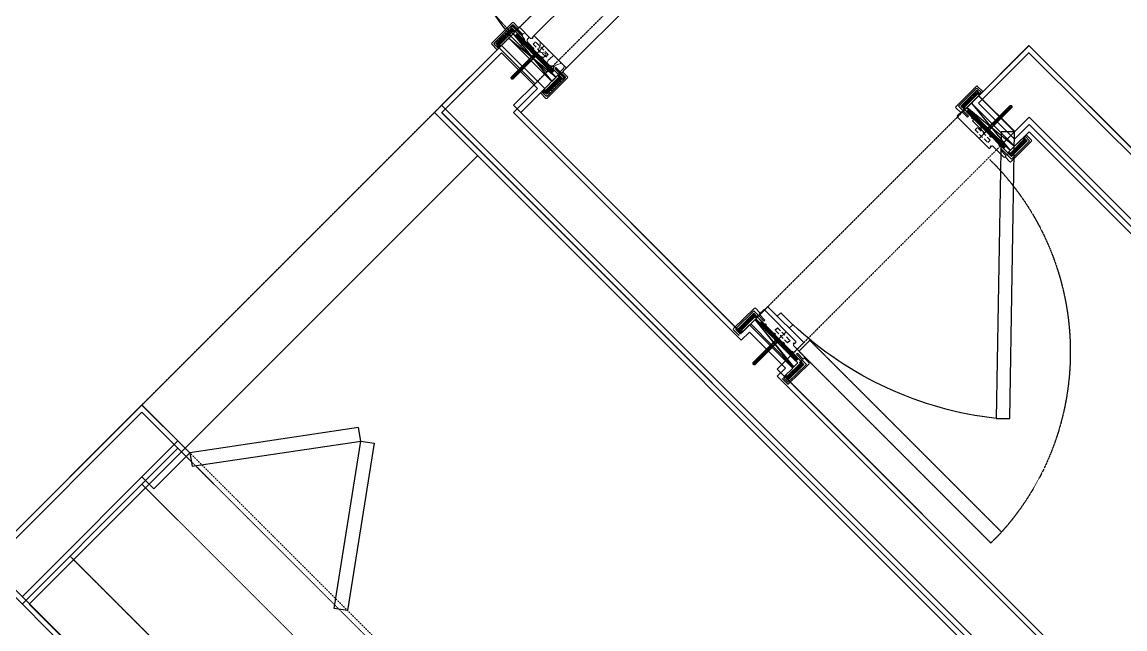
# Model space of a CAD drawing. Header units: millimetres. Extents: x 186805 to 449048, y 2167 to 51540.
# Drawn here: x 255569 to 258821, y 34432 to 36222 of the extents above; entities that cross this region are included whole.
import ezdxf

# ---------------------------------------------------------------- set-up
doc = ezdxf.new("R2010")
doc.units = ezdxf.units.MM
for name, pattern in [('BD$0$DASHDOT2', [0.5, 0.25, -0.125, 0, -0.125]), ('BD$0$HIDDEN', [0.375, 0.25, -0.125]), ('DASHDOT2', [0.5, 0.25, -0.125, 0, -0.125]), ('HIDDEN', [0.375, 0.25, -0.125]), ('HIDDEN2', [0.1875, 0.125, -0.0625]), ('XR-BAS2-BLOCK-A$0$DASHDOT2', [0.5, 0.25, -0.125, 0, -0.125])]:
    doc.linetypes.add(name, pattern=pattern)
doc.layers.get('0').update_dxf_attribs({"linetype": 'CONTINUOUS'})
for name, color, linetype, lineweight in [('0-60x60-C', 3, 'CONTINUOUS', 13), ('0-AKL-P1 TILES', 8, 'CONTINUOUS', 13), ('0-akl-plasterline', 9, 'CONTINUOUS', 13), ('3117.NEW ID XR$0$BB$0$a-conc', 6, 'CONTINUOUS', 30), ('3117.NEW ID XR$0$BD$0$a-conc', 6, 'CONTINUOUS', 30), ('ARCHITRAVE', 2, 'CONTINUOUS', 13), ('BD$0$a-door', 8, 'CONTINUOUS', 9), ('BD$0$A-EQPM_ABOVE', 8, 'BD$0$DASHDOT2', 5), ('BD$0$A-SILL', 8, 'CONTINUOUS', 5), ('BD$0$a-wall', 8, 'CONTINUOUS', 30), ('Cabinet', 2, 'CONTINUOUS', 5), ('Countertop', 3, 'CONTINUOUS', 13), ('LINE 1 P1', 1, 'CONTINUOUS', 13), ('wall', 4, 'CONTINUOUS', 25)]:
    doc.layers.add(name, color=color, linetype=linetype, lineweight=lineweight)
for name, color, linetype in [('3117.NEW ID XR$0$a-conc', 140, 'CONTINUOUS'), ('A-ABOV', 1, 'HIDDEN2'), ('A-ABOVE DOOR', 1, 'HIDDEN2'), ('A-CONC-BLDG', 6, 'CONTINUOUS'), ('a-door', 4, 'CONTINUOUS'), ('A-EQPM_ABOVE', 1, 'DASHDOT2'), ('a-wall', 140, 'CONTINUOUS'), ('BB$0$DOOR', 9, 'HIDDEN'), ('HATCH', 8, 'CONTINUOUS'), ('STEEL', 8, 'CONTINUOUS'), ('XR-BAS2-BLOCK-A$0$A-EQPM_ABOVE', 1, 'XR-BAS2-BLOCK-A$0$DASHDOT2'), ('XR-BAS2-BLOCK-B$1$a-wall', 7, 'CONTINUOUS'), ('XR-GRD-BLOCKA$1$a-door', 3, 'CONTINUOUS'), ('XR-GRD-BLOCKA$1$a-wall', 7, 'CONTINUOUS')]:
    doc.layers.add(name, color=color, linetype=linetype)

# ---------------------------------------------------------------- blocks, each defined once
blk = doc.blocks.new('A$C7C4A1575')
at = {"layer": 'A-ABOV', "color": 8}
for p, q in [((26307.3, 15556), (25423.4, 16439.8)), ((27997.3, 15633.7), (27339.7, 16291.4)), ((27891.2, 15527.7), (27233.6, 16185.3)), ((27311.4, 14764), (26583.1, 15492.3)), ((27205.3, 14657.9), (26477, 15386.3))]:
    blk.add_line(p, q, dxfattribs=at)
at = {"layer": 'A-ABOVE DOOR', "color": 8}
for p, q in [((27368, 18384.4), (25529.5, 16545.9)), ((27997.3, 15633.7), (27339.7, 16291.4)), ((27311.4, 14764), (26583.1, 15492.3)), ((26477, 15386.3), (27205.3, 14657.9))]:
    blk.add_line(p, q, dxfattribs=at)
at = {"layer": 'A-CONC-BLDG', "color": 8}
blk.add_lwpolyline([(24963.8, 16899.5), (24681, 17182.3), (25388.1, 17889.4), (25670.9, 17606.6)], close=True, dxfattribs=at)
at = {"layer": 'a-door', "color": 8}
for p, q in [((26617.2, 15458.2), (26583.1, 15492.3)), ((26511.2, 15352.1), (26617.2, 15458.2)), ((26511.2, 15352.1), (26477, 15386.3))]:
    blk.add_line(p, q, dxfattribs=at)
at = {"layer": 'a-door', "color": 8, "lineweight": -3}
for points in [[(26029.8, 17046.2), (25990.3, 17039.9), (26068.5, 16546.1), (26108, 16552.3)], [(25458.8, 16687.3), (25423.4, 16652), (25529.5, 16545.9), (25564.9, 16581.3)], [(25564.9, 16581.3), (25571.1, 16620.8), (26068.5, 16546.1), (26062.2, 16506.6)], [(27997.1, 15634), (27957.1, 15634), (27942.8, 16479.6), (27982.8, 16479.6)], [(27375, 16256), (27339.7, 16291.4), (27233.6, 16185.3), (27269, 16149.9)], [(27961.7, 15669.3), (27997.1, 15634), (27891, 15527.9), (27855.6, 15563.3)], [(27919.3, 15626.9), (27908.7, 15637.5), (27873.3, 15602.2), (27883.9, 15591.6)], [(26574.8, 15415.7), (26585.4, 15405.1), (26550.1, 15369.8), (26539.4, 15380.4)]]:
    blk.add_lwpolyline(points, close=True, dxfattribs=at)
blk.add_lwpolyline([(27332.6, 16213.6), (27343.2, 16203), (27307.9, 16167.6), (27297.3, 16178.2)], dxfattribs=at)
blk.add_arc((28060.4, 15436.7), 1049.5, 96.4313, 133.1032, dxfattribs=at)
at = {"layer": 'a-door', "color": 8}
blk.add_arc((27297.7, 14717.9), 1010.4, 141.1209, 220.8626, dxfattribs=at)
at = {"layer": 'a-wall', "color": 8}
for p, q in [((28251.9, 17500.5), (26307.3, 15556)), ((28357.9, 17394.4), (27297.3, 16333.8)), ((25069.9, 17005.5), (25529.5, 16545.9)), ((25423.4, 16439.8), (24963.8, 16899.5)), ((25529.5, 16545.9), (25423.4, 16439.8)), ((27297.3, 16333.8), (27339.7, 16291.4)), ((27339.7, 16291.4), (27233.6, 16185.3)), ((27191.2, 16227.7), (26519.4, 15556)), ((27191.2, 16227.7), (27233.6, 16185.3)), ((28640.8, 16192.4), (28039.7, 15591.3)), ((28817.1, 16157.8), (28039.1, 15379.8)), ((27997.3, 15633.7), (27891.2, 15527.7)), ((27997.3, 15633.7), (28039.7, 15591.3)), ((26307.3, 15556), (26477, 15386.3)), ((26583.1, 15492.3), (26519.4, 15556)), ((28039.7, 15379.2), (27891.2, 15527.7)), ((26583.1, 15492.3), (26477, 15386.3))]:
    blk.add_line(p, q, dxfattribs=at)
blk = doc.blocks.new('A$C32DD6ECA')
at = {"layer": '0-60x60-C', "color": 16, "xscale": 0.04183124983683228, "yscale": 0.04183124983683228, "zscale": 0.04183124983683228, "rotation": 180}
blk.add_blockref('A$C7C4A1575', (4397.08, 2202.64), dxfattribs=at)
blk = doc.blocks.new('A$C01635C6B')
at = {"layer": 'LINE 1 P1'}
blk.add_lwpolyline([(172.9, 5969.9), (572.9, 5969.9), (572.9, 4969.7), (172.9, 4969.7)], close=True, dxfattribs=at)
blk = doc.blocks.new('AR 80')
at = {"layer": 'HATCH'}
h = blk.add_hatch(dxfattribs=at)
h.set_pattern_fill('ANSI31', color=256, scale=10, style=0)
h.set_pattern_definition([(45, (-12340.925, 32530.051), (-0.883883476, 0.883883476), [])])
h.paths.add_polyline_path([(4, 38, 0.414214), (2, 40), (0, 40), (0, 0), (4, 0)])
at = {"color": 8, "lineweight": 0}
for p, q in [((-68, 22), (-68, 35)), ((-65, 25), (-65, 35)), ((-62, 25), (-62, 35)), ((-59, 25), (-59, 35)), ((-56, 25), (-56, 35)), ((-53, 25), (-53, 35)), ((-50, 25), (-50, 35)), ((-47, 25), (-47, 35)), ((-44, 25), (-44, 35)), ((-41, 25), (-41, 35)), ((-38, 25), (-38, 35)), ((-35, 25), (-35, 35)), ((-32, 25), (-32, 35)), ((-29, 25), (-29, 35)), ((-26, 25), (-26, 35)), ((-23, 25), (-23, 35)), ((-20, 25), (-20, 35)), ((-17, 25), (-17, 35)), ((-14, 25), (-14, 35)), ((-11, 25), (-11, 35)), ((-8, 22), (-8, 35))]:
    blk.add_line(p, q, dxfattribs=at)
for points in [[(-76, 37.1), (-74.7, 38.3), (-72, 39.1), (-69.7, 40)], [(-54.9, 35), (-54.4, 37.7), (-50.8, 38.9), (-47.7, 40)], [(-48.5, 35), (-48, 37.7), (-44.4, 38.9), (-41.3, 40)], [(-40.5, 35), (-39.9, 37.7), (-36.4, 38.9), (-33.3, 40)], [(-31.9, 35), (-31.4, 37.7), (-27.8, 38.9), (-24.8, 40)], [(-24.8, 35), (-24.2, 37.7), (-20.7, 38.9), (-17.6, 40)], [(-18.2, 35), (-17.1, 37.4), (-13.7, 38.7), (-10.9, 40)], [(-9.1, 35), (-7.8, 37.1), (-4.1, 37.5), (0, 38)]]:
    blk.add_open_spline(points, degree=3, dxfattribs=at)
for points, knots in [([(-66.3, 35), (-66.3, 35.4), (-66, 37.6), (-64.2, 38.9), (-62.7, 40)], [16.853998, 16.853998, 16.853998, 16.853998, 17.952207, 23.173431, 23.173431, 23.173431, 23.173431]), ([(-59.6, 35), (-59.7, 35.2), (-60.3, 36.4), (-62.6, 39.2), (-58.5, 39.7), (-55.6, 40)], [12.972853, 12.972853, 12.972853, 12.972853, 13.668774, 16.268313, 22.1908, 22.1908, 22.1908, 22.1908]), ([(-76, 26.2), (-75.6, 26.5), (-74.7, 27.4), (-75.2, 29.2), (-75.8, 30.2), (-76, 30.5)], [6.729778, 6.729778, 6.729778, 6.729778, 8.215768, 10.688327, 11.549207, 11.549207, 11.549207, 11.549207]), ([(-74.9, 22), (-74.2, 24.5), (-73.4, 27.1), (-71.1, 28.2), (-71, 28.3)], [0, 0, 0, 0, 7.053165, 7.433194, 7.433194, 7.433194, 7.433194])]:
    blk.add_open_spline(points, degree=3, knots=knots, dxfattribs=at)
at = {"layer": 'ARCHITRAVE'}
for p, q in [((-76, 38), (-76, 22)), ((0, 40), (-74, 40)), ((-71, 22), (-71, 35)), ((-71, 35), (-5, 35)), ((-5, 35), (-5, 22)), ((-5, 22), (-5, 35)), ((0, 22), (0, 40)), ((-76, 22), (-66, 22)), ((-66, 22), (-66, 25)), ((-66, 25), (-10, 25)), ((-10, 25), (-10, 22)), ((-10, 22), (0, 22))]:
    blk.add_line(p, q, dxfattribs=at)
blk.add_lwpolyline([(0, 0), (4, 0), (4, 38, 0.414214), (2, 40), (0, 40)], format="xyb", close=True, dxfattribs=at)
blk.add_arc((-74, 38), 2, 90, 180, dxfattribs=at)
blk = doc.blocks.new('MB')
at = {"layer": 'STEEL'}
h = blk.add_hatch(dxfattribs=at)
h.set_pattern_fill('ANSI37', color=256, scale=20, style=0)
h.set_pattern_definition([(45, (-676.0703, -119.304), (-1.767767, 1.767767), []), (135, (-676.0703, -119.304), (-1.767767, -1.767767), [])])
edge = h.paths.add_edge_path()
edge.add_arc((2.5, 18.4), 2.5, 0, 180)
edge.add_arc((2.5, 18.4), 2.5, 0, 180, ccw=False)
edge = h.paths.add_edge_path()
edge.add_arc((2.5, -18.4), 2.5, 180, 360)
edge.add_line((5, 18.4), (5, -18.4))
edge.add_line((0, 18.4), (0, -18.4))
for p, q in [((0, 18.4), (0, -18.4)), ((5, 18.4), (5, -18.4))]:
    blk.add_line(p, q, dxfattribs=at)
for centre, start, end in [((2.5, 18.4), 0, 180), ((2.5, 18.4), 0, 180), ((2.5, -18.4), 180, 0)]:
    blk.add_arc(centre, 2.5, start, end, dxfattribs=at)
blk = doc.blocks.new('WP.2')
at = {"lineweight": 0}
h = blk.add_hatch(dxfattribs=at)
h.set_pattern_fill('LINE', color=8, scale=25, angle=90, style=0)
h.set_pattern_definition([(270, (1452.1806, -38810.5845), (3.125, -6e-16), [])])
h.paths.add_polyline_path([(18.4, 2.1), (18.4, -1.9), (67.5, -1.9), (67.5, 2.1)])
h = blk.add_hatch(dxfattribs=at)
h.set_pattern_fill('LINE', color=8, scale=25, angle=90, style=0)
h.set_pattern_definition([(270, (1477.088, -38810.5845), (3.125, -6e-16), [])])
h.paths.add_polyline_path([(43.3, 2.1), (43.3, -1.9), (92.4, -1.9), (92.4, 2.1)])
for p, q in [((-4.5, 4.5), (-4.5, -4.5)), ((-3.3, 4.5), (-4.5, 4.5)), ((-1, 6.5), (-2.3, 6.5)), ((-2.3, 6.5), (-2.3, -6.5)), ((-2.3, -3.5), (-2.3, 3.5)), ((0, -5.5), (0, 5.5)), ((94.6, 4), (0, 4)), ((94.6, 4), (96.6, 2)), ((96.6, -2), (96.6, 2)), ((-3.3, -4.5), (-4.5, -4.5)), ((-1, -6.5), (-2.3, -6.5)), ((94.6, -4), (0, -4)), ((96.6, -2), (94.6, -4))]:
    blk.add_line(p, q)
at = {"color": 8, "lineweight": 0}
for p, q in [((90.4, 2.1), (-2.3, 2.1)), ((7, -1.9), (7, 2.1)), ((18.4, -1.9), (18.4, 2.1)), ((96.3, 0.1), (90.4, 2.1)), ((96.3, 0.1), (90.4, -1.9)), ((90.4, -1.9), (-2.3, -1.9))]:
    blk.add_line(p, q, dxfattribs=at)
for centre, start, end in [((-3.3, 3.5), 0, 90), ((-1, 5.5), 0, 90), ((-3.3, -3.5), 270, 0), ((-1, -5.5), 270, 0)]:
    blk.add_arc(centre, 1, start, end)
blk = doc.blocks.new('FR 185')
at = {"layer": 'ARCHITRAVE'}
for p, q in [((0, 152), (0, 185)), ((0, 185), (5, 185)), ((5, 185), (5, 161)), ((9, 161), (9, 185)), ((9, 185), (15, 185)), ((17, 183), (17, 137)), ((2.5, 152), (0, 152)), ((0, 114), (0, 147)), ((0, 147), (2.5, 147)), ((2.5, 147), (2.5, 152)), ((5, 161), (9, 161)), ((19, 135), (20.8, 135)), ((20.8, 135), (20.8, 134)), ((20.8, 134), (20.8, 132)), ((22.9, 132), (20.8, 132)), ((22.9, 135), (22.9, 133)), ((22.9, 135), (28, 135)), ((22.9, 133), (22.9, 132)), ((30, 133), (30, 2)), ((2.5, 114), (0, 114)), ((0, 76), (0, 109)), ((0, 109), (2.5, 109)), ((2.5, 109), (2.5, 114)), ((0, 92.5), (30, 92.5)), ((2.5, 76), (0, 76)), ((0, 38), (0, 71)), ((0, 71), (2.5, 71)), ((2.5, 71), (2.5, 76)), ((2.5, 38), (0, 38)), ((0, 33), (2.5, 33)), ((0, 0), (0, 33)), ((2.5, 33), (2.5, 38)), ((5, 0), (0, 0)), ((9, 24), (5, 24)), ((5, 24), (5, 0)), ((9, 0), (9, 24)), ((28, 0), (9, 0))]:
    blk.add_line(p, q, dxfattribs=at)
for centre, start, end in [((15, 183), 0, 90), ((19, 137), 180, 270), ((28, 133), 0, 90), ((28, 2), 270, 0)]:
    blk.add_arc(centre, 2, start, end, dxfattribs=at)
at = {"layer": 'HATCH', "linetype": 'HIDDEN', "ltscale": 50}
blk.add_lwpolyline([(10, 66), (20, 66), (20, 119), (10, 119)], close=True, dxfattribs=at)
at = {"layer": 'HATCH', "color": 8, "lineweight": 0}
for points, knots in [([(0.2, 169), (1.5, 169.2), (4.3, 169.8), (4.8, 173), (5, 174.9)], [16.677849, 16.677849, 16.677849, 16.677849, 20.444591, 25.674476, 25.674476, 25.674476, 25.674476]), ([(1.7, 114), (3, 123.9), (2.3, 138.9), (6.5, 141.6), (17, 142.3)], [21.11247, 21.11247, 21.11247, 21.11247, 29.282517, 36.516734, 36.516734, 36.516734, 36.516734]), ([(2.5, 147.6), (3.4, 149.3), (3.6, 154.4), (4.9, 160.3), (5.5, 161)], [24.448282, 24.448282, 24.448282, 24.448282, 29.282517, 31.771123, 31.771123, 31.771123, 31.771123]), ([(0, 69.9), (5.2, 69.9), (27, 69.3), (1.2, 89.9), (10.3, 97.7), (23.8, 101.8), (30, 108.9)], [17.582384, 17.582384, 17.582384, 17.582384, 24.42839, 39.116387, 51.192819, 58.056181, 58.056181, 58.056181, 58.056181]), ([(30, 67.9), (29.1, 70.3), (27.7, 74.6), (29.1, 77.9), (30, 79.2)], [45.966035, 45.966035, 45.966035, 45.966035, 52.580466, 57.160135, 57.160135, 57.160135, 57.160135]), ([(0, 50.4), (2, 52.3), (7.3, 56.3), (24.4, 52.6), (30, 53.6)], [3.517357, 3.517357, 3.517357, 3.517357, 11.518318, 23.39652, 23.39652, 23.39652, 23.39652]), ([(0, 22.8), (1.4, 24), (6.3, 35.7), (24.6, 19.7), (29.3, 23.3), (30, 24.2)], [3.647377, 3.647377, 3.647377, 3.647377, 8.750932, 20.979392, 23.961522, 23.961522, 23.961522, 23.961522]), ([(0, 2.4), (0.5, 3), (1.6, 3.9), (3.8, 4.4), (5, 4.5)], [7.717154, 7.717154, 7.717154, 7.717154, 10.30222, 12.466442, 12.466442, 12.466442, 12.466442]), ([(9, 4.7), (14.5, 4.9), (26.1, 4.4), (29.1, 9), (30, 11.1)], [14.688506, 14.688506, 14.688506, 14.688506, 23.088852, 29.1522, 29.1522, 29.1522, 29.1522])]:
    blk.add_open_spline(points, degree=3, knots=knots, dxfattribs=at)
for points in [[(9, 181.8), (10.4, 182.4), (14.3, 182.8), (17, 183.2)], [(0, 145.1), (0.9, 145.7), (1.6, 146.3), (2.1, 147)], [(9, 162.2), (10.9, 162.2), (13.4, 161.7), (17, 160.5)]]:
    blk.add_open_spline(points, degree=3, dxfattribs=at)
blk = doc.blocks.new('A$C5C977968')
at = {"lineweight": 0}
h = blk.add_hatch(dxfattribs=at)
h.set_pattern_fill('LINE', color=256, scale=25, angle=225, style=0)
h.set_pattern_definition([(45, (34610.1667, 34930.414), (-2.2097087, 2.2097087), [])])
h.paths.add_polyline_path([(8179.3, 6471.9), (8182.1, 6474.7), (8147.4, 6509.4), (8144.6, 6506.6)])
h = blk.add_hatch(dxfattribs=at)
h.set_pattern_fill('LINE', color=256, scale=25, angle=225, style=0)
h.set_pattern_definition([(45, (34627.779, 34912.8018), (-2.2097087, 2.2097087), [])])
h.paths.add_polyline_path([(8196.9, 6454.3), (8199.8, 6457.1), (8165, 6491.8), (8162.2, 6489)])
h = blk.add_hatch(dxfattribs=at)
h.set_pattern_fill('LINE', color=256, scale=25, angle=90, style=0)
h.set_pattern_definition([(45, (37307.262, 32233.3188), (2.2097087, -2.2097087), [])])
h.paths.add_polyline_path([(8848.7, 5802.5), (8851.6, 5805.3), (8886.3, 5770.6), (8883.5, 5767.7)])
h = blk.add_hatch(dxfattribs=at)
h.set_pattern_fill('LINE', color=256, scale=25, angle=90, style=0)
h.set_pattern_definition([(45, (37324.8742, 32215.7065), (2.2097087, -2.2097087), [])])
h.paths.add_polyline_path([(8866.3, 5784.8), (8869.2, 5787.7), (8903.9, 5752.9), (8901.1, 5750.1)])
at = {"layer": 'HATCH'}
h = blk.add_hatch(dxfattribs=at)
h.set_pattern_fill('ANSI31', color=256, scale=20, angle=-45, style=0)
h.set_pattern_definition([(5e-10, (-51510.4865, 48336.3973), (-2e-11, 2.5), [])])
h.paths.add_polyline_path([(9537.2, 6646.5, -0.993849), (9533.6, 6650), (9559.7, 6676.1, -0.993849), (9563.3, 6672.6), (9608.2, 6717.5), (9601.1, 6724.6), (9585.2, 6708.7), (9492.2, 6615.7), (9499.3, 6608.6)])
at = {"layer": 'STEEL'}
h = blk.add_hatch(dxfattribs=at)
h.set_pattern_fill('ANSI37', color=256, scale=20, angle=-45, style=0)
h.set_pattern_definition([(5e-10, (7648.9583, 6836.3958), (-2e-11, 2.5), []), (90, (7648.9583, 6836.3958), (-2.5, -2e-11), [])])
edge = h.paths.add_edge_path()
edge.add_arc((8226.2, 6454), 2.5, -45, 135)
edge.add_arc((8226.2, 6454), 2.5, -45, 135, ccw=False)
edge = h.paths.add_edge_path()
edge.add_arc((8200.1, 6427.9), 2.5, 135, 315)
edge.add_line((8227.9, 6452.2), (8201.9, 6426.1))
edge.add_line((8224.4, 6455.7), (8198.3, 6429.7))
h = blk.add_hatch(dxfattribs=at)
h.set_pattern_fill('ANSI37', color=256, scale=20, style=0)
h.set_pattern_definition([(90, (9230.856, 5254.4982), (2.5, 2e-11), []), (5e-10, (9230.856, 5254.4982), (2e-11, -2.5), [])])
edge = h.paths.add_edge_path()
edge.add_ellipse((8848.4, 5831.7), major_axis=(1.77, 1.77), ratio=1, start_angle=-90, end_angle=90, ccw=False)
edge.add_ellipse((8848.4, 5831.7), major_axis=(1.77, 1.77), ratio=1, start_angle=270, end_angle=450)
edge = h.paths.add_edge_path()
edge.add_ellipse((8822.4, 5805.7), major_axis=(1.77, 1.77), ratio=1, start_angle=90, end_angle=270, ccw=False)
edge.add_line((8846.7, 5833.5), (8820.6, 5807.4))
edge.add_line((8850.2, 5829.9), (8824.1, 5803.9))
at = {"lineweight": 0}
for p, q in [((8239.3, 6545.6), (8248.5, 6554.8)), ((8243.6, 6545.6), (8250.7, 6552.6)), ((8245.7, 6543.4), (8252.8, 6550.5)), ((8247.8, 6541.3), (8254.9, 6548.4)), ((8250, 6539.2), (8257, 6546.3)), ((8252.1, 6537.1), (8259.1, 6544.1)), ((8254.2, 6535), (8261.3, 6542)), ((8256.3, 6532.8), (8263.4, 6539.9)), ((8143.2, 6510.8), (8148.9, 6508)), ((8143.2, 6510.8), (8146, 6505.2)), ((8148.9, 6508), (8214.4, 6442.5)), ((8258.4, 6530.7), (8265.5, 6537.8)), ((8260.6, 6528.6), (8267.6, 6535.7)), ((8262.7, 6526.5), (8269.7, 6533.5)), ((8264.8, 6524.3), (8271.9, 6531.4)), ((8266.9, 6522.2), (8274, 6529.3)), ((8269, 6520.1), (8276.1, 6527.2)), ((8271.2, 6518), (8278.2, 6525)), ((8273.3, 6515.9), (8280.3, 6522.9)), ((8275.4, 6513.7), (8282.5, 6520.8)), ((8277.5, 6511.6), (8284.6, 6518.7)), ((8279.6, 6509.5), (8286.7, 6516.6)), ((8281.8, 6507.4), (8288.8, 6514.4)), ((8281.8, 6503.1), (8291, 6512.3)), ((8146, 6505.2), (8211.5, 6439.7)), ((8199.8, 6457.1), (8196.9, 6454.3)), ((8207.8, 6449), (8205, 6446.2)), ((8108.5, 6414.8), (8099.3, 6405.6)), ((8108.5, 6410.6), (8101.4, 6403.5)), ((8110.6, 6408.5), (8103.5, 6401.4)), ((8112.7, 6406.3), (8105.6, 6399.3)), ((8114.8, 6404.2), (8107.8, 6397.1)), ((8116.9, 6402.1), (8109.9, 6395)), ((8119.1, 6400), (8112, 6392.9)), ((8121.2, 6397.8), (8114.1, 6390.8)), ((8123.3, 6395.7), (8116.2, 6388.6)), ((8125.4, 6393.6), (8118.4, 6386.5)), ((8127.5, 6391.5), (8120.5, 6384.4)), ((8129.7, 6389.3), (8122.6, 6382.3)), ((8131.8, 6387.2), (8124.7, 6380.2)), ((8133.9, 6385.1), (8126.8, 6378)), ((8136, 6383), (8129, 6375.9)), ((8138.2, 6380.9), (8131.1, 6373.8)), ((8140.3, 6378.7), (8133.2, 6371.7)), ((8142.4, 6376.6), (8135.3, 6369.5)), ((8144.5, 6374.5), (8137.4, 6367.4)), ((8146.6, 6372.4), (8139.6, 6365.3)), ((8150.9, 6372.4), (8141.7, 6363.2)), ((8896.9, 5887.7), (8906, 5897)), ((8901.1, 5887.7), (8908.1, 5894.9)), ((8903.3, 5885.6), (8910.3, 5892.8)), ((8905.4, 5883.5), (8912.4, 5890.7)), ((8907.5, 5881.4), (8914.6, 5888.5)), ((8909.7, 5879.3), (8916.7, 5886.4)), ((8911.8, 5877.2), (8918.8, 5884.3)), ((8914, 5875.1), (8921, 5882.2)), ((8916.1, 5873), (8923.1, 5880.1)), ((8918.2, 5870.9), (8925.3, 5878)), ((8920.4, 5868.8), (8927.4, 5875.9)), ((8922.5, 5866.7), (8929.5, 5873.8)), ((8924.7, 5864.6), (8931.7, 5871.7)), ((8926.8, 5862.5), (8933.8, 5869.6)), ((8928.9, 5860.4), (8936, 5867.5)), ((8931.1, 5858.3), (8938.1, 5865.4)), ((8933.2, 5856.2), (8940.2, 5863.3)), ((8935.4, 5854.1), (8942.4, 5861.2)), ((8937.5, 5852), (8944.5, 5859.1)), ((8939.6, 5849.9), (8946.7, 5857)), ((8939.7, 5845.6), (8948.8, 5854.9)), ((8899.6, 5751.6), (8834.1, 5817.1)), ((8902.4, 5754.4), (8837, 5819.9)), ((8843.5, 5813.4), (8840.6, 5810.5)), ((8851.6, 5805.3), (8848.7, 5802.5)), ((8767.2, 5755.7), (8758.1, 5746.5)), ((8767.3, 5751.5), (8760.3, 5744.4)), ((8769.4, 5749.4), (8762.4, 5742.2)), ((8771.5, 5747.3), (8764.5, 5740.1)), ((8773.7, 5745.2), (8766.7, 5738)), ((8775.8, 5743.1), (8768.8, 5735.9)), ((8778, 5741), (8771, 5733.8)), ((8780.1, 5738.9), (8773.1, 5731.7)), ((8782.2, 5736.8), (8775.2, 5729.6)), ((8784.4, 5734.7), (8777.4, 5727.5)), ((8786.5, 5732.6), (8779.5, 5725.4)), ((8788.7, 5730.5), (8781.7, 5723.3)), ((8790.8, 5728.4), (8783.8, 5721.2)), ((8792.9, 5726.3), (8785.9, 5719.1)), ((8905.2, 5748.8), (8899.6, 5751.6)), ((8905.2, 5748.8), (8902.4, 5754.4)), ((8795.1, 5724.2), (8788.1, 5717)), ((8797.2, 5722), (8790.2, 5714.9)), ((8799.4, 5719.9), (8792.4, 5712.8)), ((8801.5, 5717.8), (8794.5, 5710.7)), ((8803.6, 5715.7), (8796.6, 5708.6)), ((8805.8, 5713.6), (8798.8, 5706.5)), ((8810, 5713.7), (8800.9, 5704.4))]:
    blk.add_line(p, q, dxfattribs=at)
for p, q in [((8144.5, 6512.4), (8141.7, 6509.6)), ((8141.7, 6506.8), (8141.7, 6509.6)), ((8141.7, 6506.8), (8208.6, 6439.9)), ((8144.5, 6512.4), (8147.4, 6512.4)), ((8147.4, 6512.4), (8214.2, 6445.6)), ((8215.3, 6446.6), (8207.5, 6438.8)), ((8208.4, 6436.5), (8217.6, 6445.7)), ((8215.5, 6443.6), (8210.5, 6438.7)), ((8211.4, 6436.3), (8217.8, 6442.7)), ((8216.7, 6446.6), (8217.6, 6445.7)), ((8216.9, 6443.6), (8217.8, 6442.7)), ((8207.5, 6437.4), (8208.4, 6436.5)), ((8210.5, 6437.2), (8211.4, 6436.3)), ((8830.8, 5817), (8837.2, 5823.3)), ((8831, 5813.9), (8840.2, 5823.1)), ((8838.1, 5822.4), (8837.2, 5823.3)), ((8841.1, 5822.2), (8840.2, 5823.1)), ((8831.7, 5816.1), (8830.8, 5817)), ((8831.9, 5813), (8831, 5813.9)), ((8838.1, 5821), (8833.1, 5816.1)), ((8841.1, 5820.8), (8833.3, 5813)), ((8901.2, 5747.3), (8834.4, 5814.1)), ((8906.9, 5752.9), (8840, 5819.8)), ((8901.2, 5747.3), (8904, 5747.3)), ((8906.9, 5750.1), (8904, 5747.3)), ((8906.9, 5750.1), (8906.9, 5752.9))]:
    blk.add_line(p, q)
for centre, start, end in [((8216, 6445.9), 45, 135), ((8216.2, 6442.9), 45, 135), ((8208.2, 6438.1), 135, 225), ((8211.2, 6437.9), 135, 225), ((8837.4, 5821.7), 315, 45), ((8832.4, 5816.8), 225, 315), ((8832.6, 5813.8), 225, 315), ((8840.4, 5821.5), 315, 45)]:
    blk.add_arc(centre, 1, start, end)
at = {"layer": '0-akl-plasterline'}
for p, q in [((7292.6, 5890.5), (8092.3, 6688.8)), ((8092.3, 6688.8), (8262.3, 6519.1)), ((9520.5, 6562), (9647.8, 6689.2)), ((9520.5, 6562), (9647.6, 6689)), ((9845.6, 6491), (9647.6, 6689)), ((9680.3, 6656.7), (9647.8, 6689.2)), ((9591.2, 6491.2), (9520.5, 6562)), ((9520.5, 6562), (9553, 6529.4)), ((8262.3, 6519.1), (8135, 6391.8)), ((9845.6, 6491), (7901.2, 4546.7)), ((8940.7, 5840.7), (9591.2, 6491.2)), ((8092.2, 6434.7), (7512.2, 5854.7)), ((8135, 6391.8), (8092.2, 6434.7)), ((8789.1, 5737.7), (8916.4, 5865)), ((8940.7, 5840.7), (8916.4, 5865)), ((8813.4, 5713.4), (8789.1, 5737.7)), ((7774, 4674), (8813.4, 5713.4)), ((10581.2, 5501.3), (10708.4, 5628.6)), ((11168.1, 5169), (10708.4, 5628.6)), ((11040.8, 5041.7), (10581.2, 5501.3)), ((9223.5, 3224.4), (11040.8, 5041.7))]:
    blk.add_line(p, q, dxfattribs=at)
at = {"layer": '3117.NEW ID XR$0$a-conc'}
blk.add_line((10531.7, 4511.3), (11168.1, 5147.7), dxfattribs=at)
at = {"layer": '3117.NEW ID XR$0$BB$0$a-conc'}
blk.add_line((10531.7, 4511.3), (11168.1, 5147.7), dxfattribs=at)
at = {"layer": '3117.NEW ID XR$0$BD$0$a-conc'}
blk.add_line((10531.7, 4511.3), (11168.1, 5147.7), dxfattribs=at)
at = {"layer": 'A-EQPM_ABOVE'}
for p in [(10920.6, 5183.1), (10908.1, 5170.7)]:
    blk.add_line(p, (9082.1, 3344.6), dxfattribs=at)
at = {"layer": 'a-wall'}
for p, q in [((7313.8, 5890.5), (8092.3, 6667.6)), ((8092, 6667.9), (8241.1, 6519.1)), ((8092, 6667.9), (8241.1, 6519.1)), ((9541.7, 6562), (9647.6, 6667.8)), ((9824.4, 6491), (9647.6, 6667.8)), ((9612.4, 6491.2), (9541.7, 6562)), ((8241.1, 6519.1), (8135, 6413)), ((9824.6, 6491.2), (7880, 4546.7)), ((9824.6, 6491.2), (7880, 4546.7)), ((9824.4, 6491), (7880, 4546.7)), ((8940.7, 5819.5), (9612.4, 6491.2)), ((8092.2, 6455.9), (7491.1, 5854.8)), ((8135, 6413), (8092.2, 6455.9)), ((8810.3, 5737.7), (8916.4, 5843.8)), ((8940.7, 5819.5), (8916.4, 5843.8)), ((8834.6, 5713.4), (8810.3, 5737.7)), ((7774, 4652.8), (8834.6, 5713.4)), ((7774, 4652.8), (8834.6, 5713.4)), ((7774, 4652.8), (8834.6, 5713.4)), ((10602.4, 5501.3), (10708.4, 5607.4)), ((11168.1, 5147.7), (10708.4, 5607.4)), ((10708.4, 5395.2), (10602.4, 5501.3)), ((10708.4, 5395.2), (10602.4, 5501.3)), ((11062, 5041.7), (10708.4, 5395.2)), ((11062, 5041.7), (10708.4, 5395.2)), ((11062, 5041.7), (10708.4, 5395.2)), ((11062, 5041.7), (10708.4, 5395.2)), ((11062, 5041.7), (10708.4, 5395.2))]:
    blk.add_line(p, q, dxfattribs=at)
at = {"layer": 'ARCHITRAVE'}
for p, q in [((9555.2, 6714.6), (8926.5, 7343.3)), ((8842.4, 7236.5), (9464.7, 6614.3)), ((9601.1, 6724.6), (9492.2, 6615.7)), ((9608.2, 6717.5), (9601.1, 6724.6)), ((9499.3, 6608.6), (9492.2, 6615.7)), ((8245, 6562.5), (8233.7, 6551.2)), ((8233.7, 6551.2), (8240.8, 6544.2)), ((8237.2, 6547.7), (8246.4, 6556.9)), ((8240.8, 6544.2), (8242.9, 6546.3)), ((8242.9, 6546.3), (8282.5, 6506.7)), ((8246.4, 6556.9), (8293.1, 6510.2)), ((8300.1, 6510.2), (8247.8, 6562.5)), ((8282.5, 6506.7), (8280.3, 6504.5)), ((8293.1, 6510.2), (8283.9, 6501)), ((8283.9, 6501), (8293.1, 6510.2)), ((8287.4, 6497.5), (8300.1, 6510.2)), ((8276.4, 6493.6), (8167.5, 6384.7)), ((8211, 6385.8), (8303.7, 6478.4)), ((8257, 6474.1), (8233.6, 6450.8)), ((8258.8, 6472.4), (8257, 6474.1)), ((8262.3, 6475.9), (8258.8, 6472.4)), ((8283.9, 6501), (8260.5, 6477.7)), ((8260.5, 6477.7), (8262.3, 6475.9)), ((8269.4, 6500.7), (8276.4, 6493.6)), ((8270.4, 6480.5), (8287.4, 6497.5)), ((8273.3, 6477.7), (8270.4, 6480.5)), ((8290.2, 6494.6), (8273.3, 6477.7)), ((8280.3, 6504.5), (8287.4, 6497.5)), ((8287.4, 6497.5), (8283.9, 6501)), ((8303.7, 6481.2), (8290.2, 6494.6)), ((10708.4, 5628.6), (9845.8, 6491.2)), ((8230.1, 6447.3), (8206.8, 6424)), ((8231.9, 6445.5), (8230.1, 6447.3)), ((8235.4, 6449), (8231.9, 6445.5)), ((8233.6, 6450.8), (8235.4, 6449)), ((8091.5, 6409.2), (8102.8, 6420.5)), ((8106.3, 6416.9), (8097.2, 6407.7)), ((8102.8, 6420.5), (8109.9, 6413.4)), ((8109.9, 6413.4), (8107.8, 6411.3)), ((8107.8, 6411.3), (8147.3, 6371.7)), ((8203.2, 6420.4), (8179.9, 6397.1)), ((8205, 6418.7), (8203.2, 6420.4)), ((8208.5, 6422.2), (8205, 6418.7)), ((8206.8, 6424), (8208.5, 6422.2)), ((8218.4, 6435.6), (8239.6, 6414.4)), ((8143.8, 6354), (8091.5, 6406.3)), ((8097.2, 6407.7), (8143.8, 6361.1)), ((8176.3, 6393.6), (8153, 6370.2)), ((8156.5, 6366.7), (8173.5, 6383.7)), ((8176.3, 6380.8), (8159.4, 6363.9)), ((8160.5, 6391.8), (8167.5, 6384.7)), ((8166.4, 6359.6), (8199, 6392.1)), ((8173.5, 6383.7), (8176.3, 6380.8)), ((8178.1, 6391.8), (8176.3, 6393.6)), ((8181.6, 6395.3), (8178.1, 6391.8)), ((8179.9, 6397.1), (8181.6, 6395.3)), ((8201.8, 6392.1), (8203.1, 6390.9)), ((8203.1, 6390.9), (8203.8, 6391.6)), ((8203.8, 6391.6), (8205.2, 6393)), ((8204.5, 6389.4), (8206, 6390.8)), ((8204.5, 6389.4), (8208.2, 6385.8)), ((8206.7, 6391.5), (8205.2, 6393)), ((8206, 6390.8), (8206.7, 6391.5)), ((8143.8, 6361.1), (8153, 6370.2)), ((8153, 6370.2), (8143.8, 6361.1)), ((8156.5, 6366.7), (8143.8, 6354)), ((8147.3, 6371.7), (8149.5, 6373.8)), ((8149.5, 6373.8), (8156.5, 6366.7)), ((8153, 6370.2), (8156.5, 6366.7)), ((8159.4, 6363.9), (8163.6, 6359.6)), ((10581.2, 5501.3), (9718.5, 6364)), ((8780.1, 5815.9), (8871.9, 5909.4)), ((8888.3, 5896.1), (8871.5, 5879)), ((8894.7, 5889.8), (8871.6, 5866.3)), ((8874.4, 5876.2), (8891.2, 5893.3)), ((8874.8, 5909.4), (8888.3, 5896.1)), ((8891.2, 5893.3), (8903.8, 5906.1)), ((8898.3, 5886.3), (8891.2, 5893.3)), ((8891.2, 5893.3), (8894.7, 5889.8)), ((8903.9, 5899.1), (8894.7, 5889.8)), ((8894.7, 5889.8), (8903.9, 5899.1)), ((8900.4, 5888.4), (8898.3, 5886.3)), ((8940.4, 5849.2), (8900.4, 5888.4)), ((8903.8, 5906.1), (8956.6, 5854.3)), ((8950.9, 5852.8), (8903.9, 5899.1)), ((8888.1, 5882), (8779.2, 5773.1)), ((8868.1, 5862.7), (8845, 5839.1)), ((8869.8, 5868), (8866.3, 5864.4)), ((8866.3, 5864.4), (8868.1, 5862.7)), ((8871.6, 5866.3), (8869.8, 5868)), ((8871.5, 5879), (8874.4, 5876.2)), ((8887.5, 5868.2), (8880.4, 5875.2)), ((8829.9, 5823.8), (8808.5, 5844.8)), ((8841.5, 5835.6), (8818.4, 5812)), ((8843.2, 5840.9), (8839.7, 5837.3)), ((8839.7, 5837.3), (8841.5, 5835.6)), ((8845, 5839.1), (8843.2, 5840.9)), ((8938.3, 5847), (8940.4, 5849.2)), ((8945.4, 5840), (8938.3, 5847)), ((8941.8, 5843.5), (8950.9, 5852.8)), ((8956.6, 5851.4), (8945.4, 5840)), ((8754.4, 5771.2), (8786.6, 5804)), ((8783.8, 5809.5), (8780.2, 5813.1)), ((8783.8, 5809.5), (8785.2, 5811)), ((8785.2, 5811), (8785.9, 5811.7)), ((8785.3, 5808.1), (8786, 5808.8)), ((8786.6, 5806.8), (8785.3, 5808.1)), ((8785.9, 5811.7), (8787.4, 5810.2)), ((8786, 5808.8), (8787.4, 5810.2)), ((8814.8, 5808.5), (8791.7, 5784.9)), ((8816.6, 5813.8), (8813.1, 5810.2)), ((8813.1, 5810.2), (8814.8, 5808.5)), ((8818.4, 5812), (8816.6, 5813.8)), ((8761.5, 5761.3), (8748.9, 5748.5)), ((8758.7, 5764.1), (8754.4, 5768.3)), ((8756, 5748.6), (8765.1, 5757.8)), ((8765.1, 5757.8), (8756, 5748.6)), ((8775.5, 5781.3), (8758.7, 5764.1)), ((8761.5, 5761.3), (8778.3, 5778.5)), ((8768.7, 5754.3), (8761.5, 5761.3)), ((8765.1, 5757.8), (8761.5, 5761.3)), ((8788.2, 5781.4), (8765.1, 5757.8)), ((8778.3, 5778.5), (8775.5, 5781.3)), ((8789.9, 5786.7), (8786.4, 5783.1)), ((8786.4, 5783.1), (8788.2, 5781.4)), ((8791.7, 5784.9), (8789.9, 5786.7)), ((8748.9, 5748.5), (8801.7, 5696.6)), ((8803.1, 5702.3), (8756, 5748.6)), ((8766.6, 5752.2), (8768.7, 5754.3)), ((8806.5, 5712.9), (8766.6, 5752.2)), ((8812.2, 5711.6), (8803.1, 5702.3)), ((8804.5, 5696.7), (8815.7, 5708.1)), ((8808.6, 5715.1), (8806.5, 5712.9)), ((8815.7, 5708.1), (8808.6, 5715.1))]:
    blk.add_line(p, q, dxfattribs=at)
for centre, start, end in [((8246.4, 6561.1), 44.9723, 134.9723), ((8302.2, 6479.8), 314.9723, 44.9723), ((8092.9, 6407.8), 134.9723, 224.9723), ((8200.4, 6390.7), 44.9723, 134.9723), ((8209.6, 6387.2), 224.9723, 314.9723), ((8165, 6361), 224.9723, 314.9723), ((8873.4, 5908), 45.5042, 135.5042), ((8955.2, 5852.8), 315.5042, 45.5042), ((8781.6, 5814.5), 135.5042, 225.5042), ((8785.2, 5805.4), 315.5042, 45.5042), ((8755.8, 5769.8), 135.5042, 225.5042), ((8803.1, 5698.1), 225.5042, 315.5042)]:
    blk.add_arc(centre, 2, start, end, dxfattribs=at)
at = {"layer": 'BB$0$DOOR'}
for p, q in [((8173, 5253.7), (8738.7, 5819.4)), ((8738.7, 5819.4), (8770.5, 5787.6)), ((8770.5, 5787.6), (8204.8, 5221.9)), ((8204.8, 5221.9), (8173, 5253.7))]:
    blk.add_line(p, q, dxfattribs=at)
blk.add_arc((8767.2, 5785), 796.8, 134.5682, 221.7957, dxfattribs=at)
at = {"layer": 'BD$0$a-door', "lineweight": -3}
for p, q in [((10602.4, 5501.3), (10567, 5465.9)), ((10602.4, 5501.3), (10567, 5465.9)), ((10708.4, 5395.2), (10602.4, 5501.3)), ((10708.4, 5395.2), (10602.4, 5501.3)), ((10673.1, 5359.9), (10708.4, 5395.2)), ((10673.1, 5359.9), (10708.4, 5395.2))]:
    blk.add_line(p, q, dxfattribs=at)
at = {"layer": 'BD$0$a-door', "linetype": 'HIDDEN', "lineweight": -3}
blk.add_line((10496.3, 5395.2), (10547, 5445.9), dxfattribs=at)
blk.add_line((10496.3, 5395.2), (10547, 5445.9), dxfattribs=at)
at = {"layer": 'BD$0$a-door', "linetype": 'BD$0$HIDDEN'}
blk.add_arc((9000.8, 7338.9), 869.8, 313.6373, 48.2935, dxfattribs=at)
at = {"layer": 'BD$0$A-EQPM_ABOVE'}
blk.add_line((10908.1, 5170.7), (9082.1, 3344.6), dxfattribs=at)
blk.add_line((10908.1, 5170.7), (9082.1, 3344.6), dxfattribs=at)
at = {"layer": 'BD$0$A-SILL', "linetype": 'BD$0$HIDDEN'}
for p, q in [((8834.2, 3733.1), (10602.4, 5501.3)), ((10708.4, 5395.2), (8905.3, 3592.1))]:
    blk.add_line(p, q, dxfattribs=at)
at = {"layer": 'BD$0$a-wall'}
for p, q in [((10708.4, 5395.2), (10602.4, 5501.3)), ((10708.4, 5395.2), (10602.4, 5501.3)), ((10708.4, 5395.2), (10602.4, 5501.3)), ((10708.4, 5395.2), (10602.4, 5501.3)), ((10496.3, 5395.2), (10547, 5445.9)), ((10496.3, 5395.2), (10547, 5445.9)), ((10708.4, 5395.2), (10602.4, 5289.2)), ((10708.4, 5395.2), (10602.4, 5289.2))]:
    blk.add_line(p, q, dxfattribs=at)
at = {"layer": 'Cabinet'}
for p, q in [((8262.3, 6519.1), (8135, 6391.8)), ((8147.7, 6379.1), (8275, 6506.3)), ((8275, 6506.3), (8262.3, 6519.1)), ((8135, 6391.8), (8147.7, 6379.1)), ((8900.1, 5881), (8774, 5752.6)), ((8786.8, 5740), (8913, 5868.4)), ((8913, 5868.4), (8900.1, 5881)), ((8774, 5752.6), (8786.8, 5740))]:
    blk.add_line(p, q, dxfattribs=at)
blk.add_lwpolyline([(9499.3, 6583.2), (9486.6, 6595.9), (9613.8, 6723.2), (9626.6, 6710.4)], close=True, dxfattribs=at)
at = {"layer": 'Countertop'}
for p, q in [((9598.6, 6741.9), (9613.1, 6756.4)), ((9616, 6756.4), (9676.8, 6695.6)), ((9676.8, 6692.8), (9660.5, 6676.5)), ((9467.8, 6611.1), (9453.3, 6596.6)), ((9453.3, 6593.8), (9514.1, 6533)), ((9533.2, 6549.2), (9479.5, 6603)), ((8244.7, 6569.3), (8228.4, 6553)), ((8308.3, 6508.4), (8247.5, 6569.3)), ((9517, 6533), (9533.2, 6549.2)), ((8293.8, 6491.1), (8308.3, 6505.6)), ((8084.8, 6409.5), (8101.1, 6425.8)), ((8101.1, 6425.7), (8154.8, 6372)), ((8145.6, 6345.9), (8084.8, 6406.7)), ((8162.9, 6360.3), (8148.4, 6345.9)), ((8884.8, 5899.6), (8899.1, 5914.2)), ((8902, 5914.2), (8963.3, 5854)), ((8963.7, 5850.1), (8947.5, 5833.9)), ((8755.1, 5767.6), (8740.7, 5753)), ((8740.8, 5750.2), (8802.1, 5689.9)), ((8803.9, 5690.3), (8820.2, 5706.6))]:
    blk.add_line(p, q, dxfattribs=at)
for centre, start, end in [((9614.6, 6755), 45, 135), ((9675.4, 6694.2), 315, 45), ((9454.7, 6595.2), 135, 225), ((8246.1, 6567.8), 44.9723, 134.9723), ((8306.9, 6507), 314.9723, 44.9723), ((9515.6, 6534.4), 225, 315), ((8086.2, 6408.1), 134.9723, 224.9723), ((8147, 6347.3), 224.9723, 314.9723), ((8900.6, 5912.8), 45.5042, 135.5042), ((8962.3, 5851.6), 315, 45), ((8742.2, 5751.6), 135.5042, 225.5042), ((8802.5, 5691.8), 225, 315)]:
    blk.add_arc(centre, 2, start, end, dxfattribs=at)
at = {"layer": 'HATCH'}
for p, q in [((9626.6, 6710.4), (9486.6, 6595.9)), ((9613.8, 6723.2), (9499.3, 6583.2)), ((9608.2, 6717.5), (9499.3, 6608.6)), ((8275, 6506.3), (8135, 6391.8)), ((8262.3, 6519.1), (8147.7, 6379.1)), ((8269.4, 6500.7), (8160.5, 6391.8)), ((8243.2, 6460.4), (8243.2, 6474.6)), ((8245.7, 6462.9), (8245.7, 6477.1)), ((8248.2, 6465.4), (8248.2, 6479.6)), ((8250.7, 6467.9), (8250.7, 6482.1)), ((8253.2, 6470.4), (8253.2, 6484.6)), ((8255.7, 6472.9), (8255.7, 6487.1)), ((8258.2, 6475.4), (8258.2, 6489.6)), ((8260.7, 6477.9), (8260.7, 6492.1)), ((8263.2, 6480.4), (8263.2, 6494.6)), ((8265.7, 6482.9), (8265.7, 6497.1)), ((8268.2, 6485.4), (8268.2, 6499.6)), ((8270.7, 6487.9), (8270.7, 6499.3)), ((8273.2, 6490.4), (8273.2, 6496.8)), ((8275.7, 6492.9), (8275.7, 6494.3)), ((8218.2, 6435.4), (8218.2, 6442.5)), ((8220.7, 6437.9), (8220.7, 6445)), ((8223.2, 6440.4), (8223.2, 6447.5)), ((8225.7, 6456.4), (8225.7, 6457.1)), ((8225.7, 6442.9), (8225.7, 6450)), ((8228.2, 6455.4), (8228.2, 6459.6)), ((8228.2, 6445.4), (8228.2, 6452.6)), ((8230.7, 6447.9), (8230.7, 6462.1)), ((8233.2, 6450.4), (8233.2, 6464.6)), ((8235.7, 6452.9), (8235.7, 6467.1)), ((8238.2, 6455.4), (8238.2, 6469.6)), ((8240.7, 6457.9), (8240.7, 6472.1)), ((8178.2, 6395.4), (8178.2, 6409.6)), ((8180.7, 6397.9), (8180.7, 6412.1)), ((8183.2, 6400.4), (8183.2, 6414.6)), ((8185.7, 6402.9), (8185.7, 6417.1)), ((8188.2, 6405.4), (8188.2, 6419.6)), ((8190.7, 6407.9), (8190.7, 6422.1)), ((8193.2, 6410.4), (8193.2, 6424.6)), ((8195.7, 6412.9), (8195.7, 6427.1)), ((8198.2, 6429.6), (8198.2, 6429.6)), ((8198.2, 6415.4), (8198.2, 6426.3)), ((8200.7, 6417.9), (8200.7, 6425.5)), ((8203.2, 6420.4), (8203.2, 6427.5)), ((8205.7, 6422.9), (8205.7, 6430)), ((8208.2, 6425.4), (8208.2, 6432.5)), ((8210.7, 6427.9), (8210.7, 6435)), ((8213.2, 6430.4), (8213.2, 6437.5)), ((8215.7, 6432.9), (8215.7, 6440)), ((8160.7, 6391.5), (8160.7, 6392.1)), ((8163.2, 6389), (8163.2, 6394.6)), ((8165.7, 6386.5), (8165.7, 6397.1)), ((8168.2, 6385.4), (8168.2, 6399.6)), ((8170.7, 6387.9), (8170.7, 6402.1)), ((8173.2, 6390.4), (8173.2, 6404.6)), ((8175.7, 6392.9), (8175.7, 6407.1)), ((8779.6, 5758.3), (8887.5, 5868.2)), ((8900.8, 5880.6), (8786.3, 5740.5)), ((8786.8, 5740), (8900.1, 5881)), ((8862.3, 5856.8), (8862.5, 5842.7)), ((8864.8, 5859.3), (8864.9, 5845.2)), ((8867.3, 5861.8), (8867.4, 5847.7)), ((8869.8, 5864.4), (8869.9, 5850.2)), ((8872.2, 5866.9), (8872.4, 5852.7)), ((8874.7, 5869.4), (8874.8, 5855.3)), ((8877.2, 5871.9), (8877.3, 5857.8)), ((8879.7, 5874.5), (8879.8, 5860.3)), ((8882.2, 5873.4), (8882.3, 5862.8)), ((8884.7, 5870.9), (8884.8, 5865.4)), ((8887.2, 5868.4), (8887.2, 5867.9)), ((8830.1, 5824), (8830.2, 5816.9)), ((8832.6, 5826.5), (8832.7, 5819.5)), ((8835.1, 5829.1), (8835.1, 5822)), ((8837.6, 5831.6), (8837.6, 5824.5)), ((8840, 5834.1), (8840.1, 5827)), ((8842.5, 5836.6), (8842.6, 5829.6)), ((8845, 5839.1), (8845.1, 5832.1)), ((8847.5, 5841.7), (8847.5, 5834.1)), ((8849.9, 5844.2), (8850, 5833.4)), ((8850.1, 5830.1), (8850.1, 5830)), ((8852.4, 5846.7), (8852.5, 5832.6)), ((8854.9, 5849.2), (8855, 5835.1)), ((8857.4, 5851.8), (8857.5, 5837.6)), ((8859.9, 5854.3), (8860, 5840.1)), ((8797.9, 5791.2), (8798, 5777.1)), ((8800.4, 5793.8), (8800.5, 5779.6)), ((8802.9, 5796.3), (8803, 5782.1)), ((8805.3, 5798.8), (8805.5, 5784.7)), ((8807.8, 5801.3), (8807.9, 5787.2)), ((8810.3, 5803.8), (8810.4, 5789.7)), ((8812.8, 5806.4), (8812.9, 5792.2)), ((8815.3, 5808.9), (8815.4, 5794.7)), ((8817.7, 5811.4), (8817.9, 5797.3)), ((8820.2, 5813.9), (8820.3, 5806.8)), ((8820.3, 5804), (8820.3, 5799.8)), ((8822.7, 5816.5), (8822.8, 5809.4)), ((8822.8, 5803), (8822.8, 5802.3)), ((8825.2, 5819), (8825.2, 5811.9)), ((8827.6, 5821.5), (8827.7, 5814.4)), ((8773.1, 5766), (8773.1, 5764.6)), ((8775.6, 5768.5), (8775.7, 5762.2)), ((8778.1, 5771.1), (8778.2, 5759.7)), ((8780.6, 5773.6), (8780.7, 5759.4)), ((8783, 5776.1), (8783.2, 5762)), ((8785.5, 5778.6), (8785.6, 5764.5)), ((8788, 5781.1), (8788.1, 5767)), ((8790.5, 5783.7), (8790.6, 5769.5)), ((8793, 5786.2), (8793.1, 5772)), ((8795.4, 5788.7), (8795.6, 5774.6))]:
    blk.add_line(p, q, dxfattribs=at)
at = {"layer": 'HATCH', "linetype": 'HIDDEN', "ltscale": 50}
for points in [[(8244.2, 6447.3), (8251.3, 6440.2), (8213.8, 6402.7), (8206.8, 6409.8)], [(8841.4, 5849.7), (8834.2, 5856.7), (8797.1, 5818.9), (8804.2, 5811.9)]]:
    blk.add_lwpolyline(points, close=True, dxfattribs=at)
at = {"layer": 'HATCH'}
for centre, start, end in [((9653.4, 6685.4), 116.0614, 153.9386), ((9654.1, 6684.7), 116.0614, 153.9386), ((9654.8, 6684), 116.0614, 153.9386), ((9655.5, 6683.3), 116.0614, 153.9386), ((9656.2, 6682.6), 116.0614, 153.9386), ((9656.9, 6681.9), 116.0614, 153.9386), ((9657.6, 6681.2), 116.0614, 153.9386), ((9658.3, 6680.5), 116.0614, 153.9386), ((9659, 6679.8), 116.0614, 153.9386), ((9659.7, 6679.1), 116.0614, 153.9386), ((9660.4, 6678.3), 116.0614, 153.9386), ((8230.2, 6552.9), 296.0614, 333.9386), ((8230.9, 6552.2), 296.0614, 333.9386), ((8231.6, 6551.5), 296.0614, 333.9386), ((8232.3, 6550.8), 296.0614, 333.9386), ((8233, 6550.1), 296.0614, 333.9386), ((8233.7, 6549.4), 296.0614, 333.9386), ((8234.4, 6548.7), 296.0614, 333.9386), ((8235.1, 6548), 296.0614, 333.9386), ((8235.8, 6547.3), 296.0614, 333.9386), ((8236.6, 6546.6), 296.0614, 333.9386), ((8237.3, 6545.9), 296.0614, 333.9386), ((9524.3, 6556.4), 116.0614, 153.9386), ((9525, 6555.7), 116.0614, 153.9386), ((9525.7, 6555), 116.0614, 153.9386), ((9526.4, 6554.2), 116.0614, 153.9386), ((9527.1, 6553.5), 116.0614, 153.9386), ((9527.9, 6552.8), 116.0614, 153.9386), ((9528.6, 6552.1), 116.0614, 153.9386), ((9529.3, 6551.4), 116.0614, 153.9386), ((9530, 6550.7), 116.0614, 153.9386), ((9530.7, 6550), 116.0614, 153.9386), ((9531.4, 6549.3), 116.0614, 153.9386), ((8101.1, 6423.9), 296.0614, 333.9386), ((8101.8, 6423.2), 296.0614, 333.9386), ((8102.6, 6422.5), 296.0614, 333.9386), ((8103.3, 6421.8), 296.0614, 333.9386), ((8104, 6421.1), 296.0614, 333.9386), ((8104.7, 6420.4), 296.0614, 333.9386), ((8105.4, 6419.6), 296.0614, 333.9386), ((8106.1, 6418.9), 296.0614, 333.9386), ((8106.8, 6418.2), 296.0614, 333.9386), ((8107.5, 6417.5), 296.0614, 333.9386), ((8108.2, 6416.8), 296.0614, 333.9386), ((8940.3, 5842.8), 116.0614, 153.9386), ((8941, 5842.1), 116.0614, 153.9386), ((8941.7, 5841.4), 116.0614, 153.9386), ((8942.4, 5840.7), 116.0614, 153.9386), ((8943.2, 5840), 116.0614, 153.9386), ((8943.9, 5839.3), 116.0614, 153.9386), ((8944.6, 5838.6), 116.0614, 153.9386), ((8945.3, 5837.8), 116.0614, 153.9386), ((8946, 5837.1), 116.0614, 153.9386), ((8946.7, 5836.4), 116.0614, 153.9386), ((8947.4, 5835.7), 116.0614, 153.9386), ((8811.3, 5713.8), 116.0614, 153.9386), ((8812, 5713), 116.0614, 153.9386), ((8812.7, 5712.3), 116.0614, 153.9386), ((8813.4, 5711.6), 116.0614, 153.9386), ((8814.1, 5710.9), 116.0614, 153.9386), ((8814.8, 5710.2), 116.0614, 153.9386), ((8815.5, 5709.5), 116.0614, 153.9386), ((8816.2, 5708.8), 116.0614, 153.9386), ((8816.9, 5708.1), 116.0614, 153.9386), ((8817.6, 5707.4), 116.0614, 153.9386), ((8818.3, 5706.7), 116.0614, 153.9386)]:
    blk.add_arc(centre, 3.85, start, end, dxfattribs=at)
at = {"layer": 'HATCH', "lineweight": 0}
for points in [[(8181.2, 6398.4), (8181.5, 6397.4), (8181.5, 6396.4), (8181.4, 6395.6)], [(8793, 5786.3), (8792, 5786.5), (8791.1, 5786.6), (8790.2, 5786.4)]]:
    blk.add_open_spline(points, degree=3, dxfattribs=at)
at = {"layer": 'STEEL'}
for p, q in [((8224.4, 6455.7), (8198.3, 6429.7)), ((8227.9, 6452.2), (8201.9, 6426.1)), ((8846.7, 5833.5), (8820.6, 5807.4)), ((8850.2, 5829.9), (8824.1, 5803.9))]:
    blk.add_line(p, q, dxfattribs=at)
for centre, start, end in [((8226.2, 6454), 315, 135), ((8226.2, 6454), 315, 135), ((8200.1, 6427.9), 135, 315), ((8848.4, 5831.7), 315, 135), ((8848.4, 5831.7), 315, 135), ((8822.4, 5805.7), 135, 315)]:
    blk.add_arc(centre, 2.5, start, end, dxfattribs=at)
at = {"layer": 'XR-BAS2-BLOCK-A$0$A-EQPM_ABOVE'}
blk.add_line((10908.1, 5170.7), (9082.1, 3344.6), dxfattribs=at)
at = {"layer": 'XR-BAS2-BLOCK-B$1$a-wall'}
blk.add_line((10708.4, 5395.2), (10602.4, 5501.3), dxfattribs=at)
blk.add_line((10708.4, 5395.2), (10602.4, 5501.3), dxfattribs=at)
at = {"layer": 'XR-GRD-BLOCKA$1$a-door', "lineweight": -3}
for p, q in [((10602.4, 5501.3), (10567, 5465.9)), ((10602.4, 5501.3), (10567, 5465.9)), ((10708.4, 5395.2), (10602.4, 5501.3)), ((10708.4, 5395.2), (10602.4, 5501.3)), ((10708.4, 5395.2), (10602.4, 5501.3)), ((10708.4, 5395.2), (10602.4, 5501.3))]:
    blk.add_line(p, q, dxfattribs=at)
at = {"layer": 'XR-GRD-BLOCKA$1$a-wall'}
blk.add_line((10708.4, 5395.2), (10602.4, 5501.3), dxfattribs=at)
blk.add_line((10708.4, 5395.2), (10602.4, 5501.3), dxfattribs=at)
at = {"layer": 'HATCH', "xscale": -1}
for name, p, rotation in [('FR 185', (9477.7, 6601.2), 315.0000000005895), ('AR 80', (9589.4, 6720), 315.0000000005895), ('WP.2', (9550.2, 6659.6), 135.0000000005895)]:
    blk.add_blockref(name, p, dxfattribs=dict(at, rotation=rotation))
at = {"layer": 'HATCH', "rotation": 135.0000000005896}
blk.add_blockref('AR 80', (9489.7, 6620.3), dxfattribs=at)
at = {"layer": 'wall', "xscale": -1, "rotation": 315.0000000005895}
blk.add_blockref('MB', (9550.2, 6659.5), dxfattribs=at)

msp = doc.modelspace()

# ---------------------------------------------------------------- block references
at = {"linetype": 'ByBlock', "xscale": -0.999860634786382, "yscale": 0.999860634786382, "zscale": 0.999860634786382, "rotation": 44.9999999999602}
msp.add_blockref('A$C01635C6B', (259805.6, 30534.3), dxfattribs=at)
at = {"layer": '0-60x60-C', "color": 16, "xscale": -23.90557308239969, "yscale": 23.90557308239969, "zscale": 23.90557308239969}
msp.add_blockref('A$C32DD6ECA', (335613.6, -1123), dxfattribs=at)
at = {"layer": '0-AKL-P1 TILES', "color": 1, "xscale": -1}
msp.add_blockref('A$C5C977968', (266630.7, 29463.8), dxfattribs=at)

doc.saveas('drawing.dxf')
